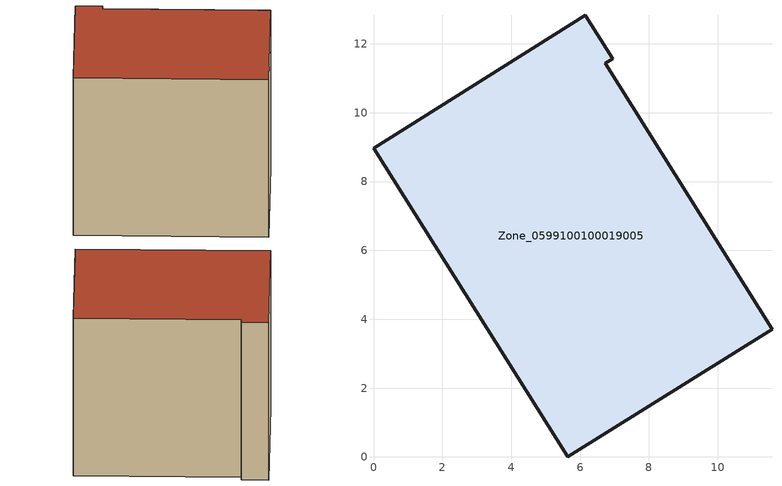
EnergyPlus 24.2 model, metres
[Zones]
Zone_0599100100019005
 floor ground (C_G): 0,8.97 6.15,12.84 6.95,11.56 6.73,11.43 11.57,3.71 5.64,0 z0
 wall outside (C_F): 5.64,0 11.57,3.71 6.73,11.43 6.95,11.56 6.15,12.84 0,8.97 5.64,0 z0:10.12
 roof outside (C_R): 6.15,12.84 0,8.97 5.64,0 11.57,3.71 6.73,11.43 6.95,11.56 z10.12
[BUILDING]
Pand.0599100100019005: North Axis=0; Terrain=City; Loads Convergence Tolerance Value=0.04; Temperature Convergence Tolerance Value=0.4; Solar Distribution=FullExterior; Maximum Number of Warmup Days=25; Minimum Number of Warmup Days=1
[Site:Location]
Rotterdam.The.Hague.AP_ZH_NLD Design_Conditions: Latitude=51.96; Longitude=4.45; Time Zone=1; Elevation=-4.5
[SITE:GROUNDTEMPERATURE:BUILDINGSURFACE]
18, 18, 18, 18, 18, 18, 18, 18, 18, 18, 18, 18
[MATERIAL] Thermal Absorptance=0.9; Solar Absorptance=0.7; Visible Absorptance=0.7
Name | Roughness | Thickness | Conductivity | Density | Specific Heat
G.TI.2015-2018 | MediumSmooth | 0.15 | 0.0428571 | 540 | 1210
F.TI.2015-2018 | Rough | 0.3 | 0.0666667 | 1920 | 840
R.TI.2015-2018 | MediumRough | 0.2 | 0.0333333 | 1500 | 1000
[CONSTRUCTION]
C_G: G.TI.2015-2018
C_F: F.TI.2015-2018
C_R: R.TI.2015-2018
[ZONE]
Zone_0599100100019005: Type=1; Multiplier=1; Ceiling Height=Autocalculate; Volume=Autocalculate; Floor Area=autocalculate; Part of Total Floor Area=Yes
[ZONEINFILTRATION:DESIGNFLOWRATE]
Infil_Zone_0599100100019005: Zone or ZoneList or Space or SpaceList=Zone_0599100100019005; Schedule=AlwaysOn; Design Flow Rate Calculation Method=Flow/Area; Flow Rate per Floor Area=0.0015; Constant Term Coefficient=1; Temperature Term Coefficient=0; Velocity Term Coefficient=0; Velocity Squared Term Coefficient=0
[HVACTEMPLATE:ZONE:IDEALLOADSAIRSYSTEM]
Zone_0599100100019005: Maximum Heating Supply Air Temperature=50; Minimum Cooling Supply Air Temperature=13; Maximum Heating Supply Air Humidity Ratio=0.0156; Minimum Cooling Supply Air Humidity Ratio=0.0077; Heating Limit=NoLimit; Cooling Limit=NoLimit; Dehumidification Control Type=ConstantSensibleHeatRatio; Cooling Sensible Heat Ratio=0.7; Dehumidification Setpoint=60; Humidification Control Type=None; Humidification Setpoint=30; Outdoor Air Method=None; Outdoor Air Flow Rate per Person=0.00944; Outdoor Air Flow Rate per Zone Floor Area=0; Outdoor Air Flow Rate per Zone=0; Demand Controlled Ventilation Type=None; Outdoor Air Economizer Type=NoEconomizer; Heat Recovery Type=None; Sensible Heat Recovery Effectiveness=0.7; Latent Heat Recovery Effectiveness=0.65
[ZONECONTROL:THERMOSTAT]
ThermostatControl_Zone_0599100100019005: Zone or ZoneList=Zone_0599100100019005; Control Type Schedule=DualSetpointControlType; Control 1=Thermostat_Zone_0599100100019005; Temperature Difference Between Cutout And Setpoint=0
[THERMOSTATSETPOINT:DUALSETPOINT]
Thermostat_Zone_0599100100019005: Heating Setpoint Temperature Schedule=HeatingSetpoint_Zone_0599100100019005; Cooling Setpoint Temperature Schedule=CoolingSetpoint_Zone_0599100100019005
[SCHEDULE:COMPACT]
HeatingSetpoint_Zone_0599100100019005: Through: 12/31, For: AllDays, Until: 24:00, 21
CoolingSetpoint_Zone_0599100100019005: Through: 12/31, For: AllDays, Until: 24:00, 24
DualSetpointControlType: Through: 12/31, For: AllDays, Until: 24:00, 4
AlwaysOn: Through: 12/31, For: AllDays, Until: 24:00, 1
